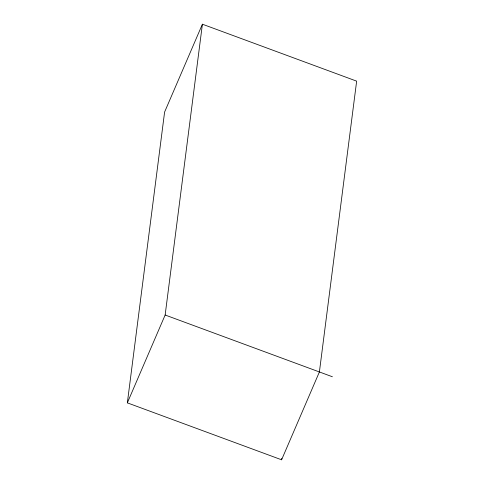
<?xml version="1.0" encoding="UTF-8"?>
<svg xmlns="http://www.w3.org/2000/svg" width="484" height="484" viewBox="0 0 484 484"><rect width="100%" height="100%" fill="white"/><g stroke="black" fill="none" stroke-linecap="round" stroke-linejoin="round"><path stroke-width="0.73" d="M127.352 402.857L164.602 112.046L202.403 24.2L356.647 81.143L319.398 371.954L281.597 459.8L127.352 402.857L165.147 315.011L202.403 24.2M281.597 459.8L281.791 458.3M165.147 315.011L332.393 376.758"/></g></svg>
